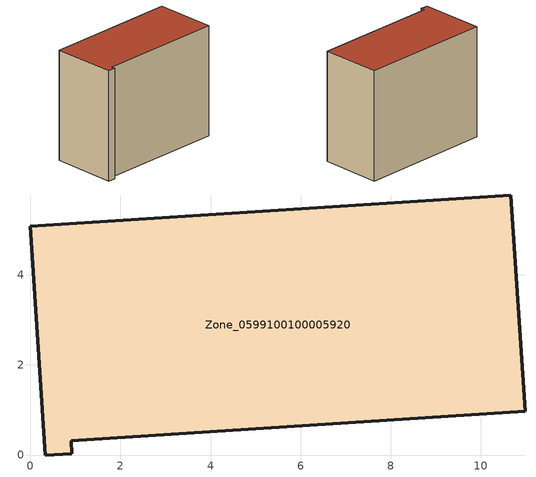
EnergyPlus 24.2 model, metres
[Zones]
Zone_0599100100005920
 floor ground (C_G): 0,5.08 10.67,5.77 10.99,0.97 0.9,0.32 0.92,0.03 0.33,0 z0
 wall outside (C_F): 10.67,5.77 0,5.08 0.33,0 0.92,0.03 0.9,0.32 10.99,0.97 10.67,5.77 z0:8.93
 roof outside (C_R): 0,5.08 0.33,0 0.92,0.03 0.9,0.32 10.99,0.97 10.67,5.77 z8.93
[BUILDING]
Pand.0599100100005920: North Axis=0; Terrain=City; Loads Convergence Tolerance Value=0.04; Temperature Convergence Tolerance Value=0.4; Solar Distribution=FullExterior; Maximum Number of Warmup Days=25; Minimum Number of Warmup Days=1
[Site:Location]
Rotterdam.The.Hague.AP_ZH_NLD Design_Conditions: Latitude=51.96; Longitude=4.45; Time Zone=1; Elevation=-4.5
[SITE:GROUNDTEMPERATURE:BUILDINGSURFACE]
18, 18, 18, 18, 18, 18, 18, 18, 18, 18, 18, 18
[MATERIAL] Thermal Absorptance=0.9; Solar Absorptance=0.7; Visible Absorptance=0.7
Name | Roughness | Thickness | Conductivity | Density | Specific Heat
G.TI.2006-2014 | MediumSmooth | 0.15 | 0.06 | 540 | 1210
F.TI.2006-2014 | Rough | 0.3 | 0.12 | 1920 | 840
R.TI.2006-2014 | MediumRough | 0.2 | 0.08 | 1500 | 1000
[CONSTRUCTION]
C_G: G.TI.2006-2014
C_F: F.TI.2006-2014
C_R: R.TI.2006-2014
[ZONE]
Zone_0599100100005920: Type=1; Multiplier=1; Ceiling Height=Autocalculate; Volume=Autocalculate; Floor Area=autocalculate; Part of Total Floor Area=Yes
[ZONEINFILTRATION:DESIGNFLOWRATE]
Infil_Zone_0599100100005920: Zone or ZoneList or Space or SpaceList=Zone_0599100100005920; Schedule=AlwaysOn; Design Flow Rate Calculation Method=Flow/Area; Flow Rate per Floor Area=0.0015; Constant Term Coefficient=1; Temperature Term Coefficient=0; Velocity Term Coefficient=0; Velocity Squared Term Coefficient=0
[HVACTEMPLATE:ZONE:IDEALLOADSAIRSYSTEM]
Zone_0599100100005920: Maximum Heating Supply Air Temperature=50; Minimum Cooling Supply Air Temperature=13; Maximum Heating Supply Air Humidity Ratio=0.0156; Minimum Cooling Supply Air Humidity Ratio=0.0077; Heating Limit=NoLimit; Cooling Limit=NoLimit; Dehumidification Control Type=ConstantSensibleHeatRatio; Cooling Sensible Heat Ratio=0.7; Dehumidification Setpoint=60; Humidification Control Type=None; Humidification Setpoint=30; Outdoor Air Method=None; Outdoor Air Flow Rate per Person=0.00944; Outdoor Air Flow Rate per Zone Floor Area=0; Outdoor Air Flow Rate per Zone=0; Demand Controlled Ventilation Type=None; Outdoor Air Economizer Type=NoEconomizer; Heat Recovery Type=None; Sensible Heat Recovery Effectiveness=0.7; Latent Heat Recovery Effectiveness=0.65
[ZONECONTROL:THERMOSTAT]
ThermostatControl_Zone_0599100100005920: Zone or ZoneList=Zone_0599100100005920; Control Type Schedule=DualSetpointControlType; Control 1=Thermostat_Zone_0599100100005920; Temperature Difference Between Cutout And Setpoint=0
[THERMOSTATSETPOINT:DUALSETPOINT]
Thermostat_Zone_0599100100005920: Heating Setpoint Temperature Schedule=HeatingSetpoint_Zone_0599100100005920; Cooling Setpoint Temperature Schedule=CoolingSetpoint_Zone_0599100100005920
[SCHEDULE:COMPACT]
HeatingSetpoint_Zone_0599100100005920: Through: 12/31, For: AllDays, Until: 24:00, 21
CoolingSetpoint_Zone_0599100100005920: Through: 12/31, For: AllDays, Until: 24:00, 24
DualSetpointControlType: Through: 12/31, For: AllDays, Until: 24:00, 4
AlwaysOn: Through: 12/31, For: AllDays, Until: 24:00, 1
